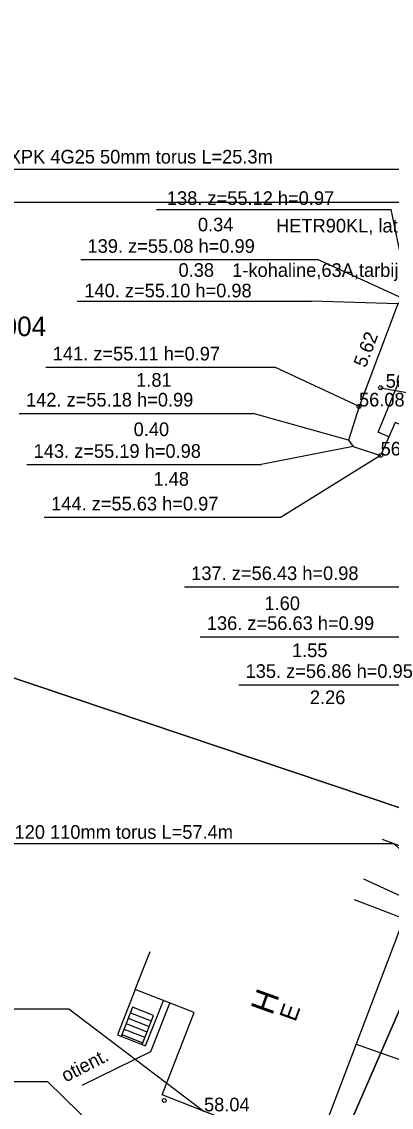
# Model space of a CAD drawing. Extents: x 641419 to 642110, y 6457061 to 6457992.
# Drawn here: x 641514.5 to 641533.5, y 6457340.9 to 6457396.5 of the extents above; entities that cross this region are included whole.
import ezdxf

# ---------------------------------------------------------------- set-up
doc = ezdxf.new("R2010")
doc.units = 0
for name, color, linetype in [('ABIJOONIS', 7, 'Continuous'), ('HALJASTUS', 7, 'Continuous'), ('HOONE', 7, 'Continuous'), ('HOONEDET', 7, 'Continuous'), ('JOONSIDE', 7, 'Continuous'), ('KORGUS', 7, 'Continuous'), ('KTRASS', 7, 'Continuous'), ('MPKAABEL', 7, 'Continuous'), ('PIIR', 7, 'Continuous'), ('TEE', 7, 'Continuous'), ('VORMISTUS', 7, 'Continuous'), ('VTRASS', 7, 'Continuous')]:
    doc.layers.add(name, color=color, linetype=linetype)

msp = doc.modelspace()

# ---------------------------------------------------------------- linework, layer by layer
at = {"layer": 'ABIJOONIS'}
for p, q in [((641521.428, 6457386.889), (641533.468, 6457386.889)), ((641534.408, 6457382.382), (641533.468, 6457386.889)), ((641517.533, 6457384.32), (641529.685, 6457384.32)), ((641534.077, 6457382.326), (641529.685, 6457384.32)), ((641517.347, 6457382.198), (641529.373, 6457382.198)), ((641533.811, 6457382.051), (641529.373, 6457382.198)), ((641515.747, 6457378.8), (641527.493, 6457378.8)), ((641531.82, 6457376.792), (641527.493, 6457378.8)), ((641514.374, 6457376.439), (641526.386, 6457376.439)), ((641531.279, 6457375.068), (641526.386, 6457376.439)), ((641531.523, 6457374.745), (641526.792, 6457373.807)), ((641532.927, 6457374.275), (641527.817, 6457371.108)), ((641514.766, 6457373.807), (641526.792, 6457373.807)), ((641515.665, 6457371.108), (641527.817, 6457371.108)), ((641522.857, 6457367.541), (641535.009, 6457367.541)), ((641523.658, 6457364.979), (641535.824, 6457364.979)), ((641525.647, 6457362.521), (641537.841, 6457362.521))]:
    msp.add_line(p, q, dxfattribs=at)
for points in [[(641539.982, 6457380.169), (641535.628, 6457388.941), (641504.8, 6457388.941)], [(641531.82, 6457376.792), (641531.82, 6457376.792), (641531.82, 6457376.792)], [(641531.279, 6457375.068), (641531.279, 6457375.068), (641531.279, 6457375.068)], [(641531.523, 6457374.745), (641531.523, 6457374.745), (641531.523, 6457374.745)], [(641532.927, 6457374.275), (641532.927, 6457374.275), (641532.927, 6457374.275)], [(641541.832, 6457346.636), (641533.622, 6457354.357), (641502.795, 6457354.357)], [(641505.379, 6457345.899), (641516.915, 6457345.899), (641523.863, 6457340.644)], [(641504.289, 6457342.171), (641515.825, 6457342.171), (641522.326, 6457335.821)]]:
    msp.add_lwpolyline(points, dxfattribs=at)
at = {"layer": 'HALJASTUS'}
msp.add_lwpolyline([(641531.672, 6457344.095), (641536.851, 6457342.253)], dxfattribs=at)
at = {"layer": 'HOONE'}
for points in [[(641537.973, 6457365.324), (641540.351, 6457364.337), (641543.599, 6457372.261), (641536.207, 6457375.469), (641536.026, 6457375.009), (641533.67, 6457375.975), (641532.979, 6457374.381)], [(641531.579, 6457351.513), (641534.125, 6457350.537), (641528.38, 6457335.45), (641523.94, 6457337.18), (641524.983, 6457340.205), (641521.71, 6457341.486), (641523.361, 6457345.705), (641520.334, 6457346.889), (641521.096, 6457348.835)], [(641520.334, 6457346.889), (641519.423, 6457344.561), (641520.867, 6457343.996), (641521.778, 6457346.324)]]:
    msp.add_lwpolyline(points, dxfattribs=at)
at = {"layer": 'HOONEDET'}
for points in [[(641520.68, 6457344.069), (641521.263, 6457345.559), (641520.192, 6457345.978), (641519.609, 6457344.488)], [(641520.083, 6457345.699), (641521.154, 6457345.28)], [(641519.864, 6457345.14), (641520.935, 6457344.721)], [(641519.974, 6457345.419), (641521.045, 6457345)], [(641519.646, 6457344.581), (641520.717, 6457344.162)], [(641519.755, 6457344.861), (641520.826, 6457344.442)]]:
    msp.add_lwpolyline(points, dxfattribs=at)
at = {"layer": 'KORGUS'}
for centre in [(641532.929, 6457377.751), (641531.82, 6457376.792), (641532.927, 6457374.275), (641521.823, 6457341.198)]:
    msp.add_circle(centre, 0.1, dxfattribs=at)
at = {"layer": 'KTRASS'}
msp.add_lwpolyline([(641533.351, 6457375.238), (641532.8, 6457375.477), (641534.197, 6457378.836), (641547.449, 6457373.576)], dxfattribs=at)
at = {"layer": 'MPKAABEL'}
msp.add_lwpolyline([(641548.83, 6457379.037), (641546.961, 6457378.471), (641545.412, 6457378.422), (641543.818, 6457378.597), (641534.408, 6457382.382), (641534.077, 6457382.326), (641533.811, 6457382.051), (641531.82, 6457376.792), (641531.279, 6457375.068), (641531.523, 6457374.745), (641532.927, 6457374.275)], dxfattribs=at)
msp.add_lwpolyline([(641548.83, 6457379.037), (641546.961, 6457378.471), (641545.412, 6457378.422), (641543.818, 6457378.597), (641534.408, 6457382.382), (641534.077, 6457382.326), (641533.811, 6457382.051), (641531.82, 6457376.792), (641531.279, 6457375.068), (641531.523, 6457374.745), (641532.927, 6457374.275)], dxfattribs=at)
at = {"layer": 'PIIR'}
msp.add_lwpolyline([(641569.04, 6457446.99), (641554.16, 6457393.85), (641537.84, 6457354.9), (641519.19, 6457312.04), (641509.05, 6457289.09), (641499.5, 6457270.01)], dxfattribs=at)
for points in [[(641469.89, 6457377.71), (641537.84, 6457354.9), (641554.16, 6457393.85), (641515.09, 6457407.02)], [(641450.84, 6457342.81), (641519.19, 6457312.04), (641537.84, 6457354.9), (641469.89, 6457377.71)]]:
    msp.add_lwpolyline(points, close=True, dxfattribs=at)
at = {"layer": 'TEE'}
for points in [[(641532.929, 6457377.751), (641536.218, 6457377.168), (641539.861, 6457375.953), (641542.144, 6457375.01), (641543.703, 6457374.199), (641544.977, 6457373.09)], [(641533.008, 6457354.601), (641538.944, 6457352.371), (641540.638, 6457352.009), (641544.338, 6457359.885), (641547.064, 6457367.68), (641547.081, 6457369.693), (641546.315, 6457371.456), (641544.977, 6457373.09)], [(641535.23, 6457351.092), (641532.063, 6457352.558)]]:
    msp.add_lwpolyline(points, dxfattribs=at)
at = {"layer": 'VORMISTUS'}
msp.add_line((641430.354, 6457387.27), (641622.489, 6457387.27), dxfattribs=at)
at = {"layer": 'VTRASS'}
msp.add_lwpolyline([(641517.601, 6457341.981), (641521.13, 6457343.713), (641522.102, 6457346.197)], dxfattribs=at)

# ---------------------------------------------------------------- texts
at = {"layer": 'ABIJOONIS'}
for s, p in [('Tarbija 125474LK-hoone PJK AXPK 4G25 50mm torus L=25.3m', (641500.675, 6457389.251)), ('138. z=55.12 h=0.97', (641521.957, 6457387.126)), ('HETR90KL, latistus isoleerimata', (641527.564, 6457385.713)), ('139. z=55.08 h=0.99', (641517.883, 6457384.67)), ('1-kohaline,63A,tarbija Tartu mnt 22', (641525.31, 6457383.434)), ('140. z=55.10 h=0.98', (641517.72, 6457382.387)), ('141. z=55.11 h=0.97', (641516.097, 6457379.15)), ('142. z=55.18 h=0.99', (641514.724, 6457376.789)), ('143. z=55.19 h=0.98', (641515.116, 6457374.157)), ('144. z=55.63 h=0.97', (641516.015, 6457371.458)), ('137. z=56.43 h=0.98', (641523.207, 6457367.891)), ('136. z=56.63 h=0.99', (641524.008, 6457365.329)), ('135. z=56.86 h=0.95', (641525.997, 6457362.871)), ('Nr 11705 42075JK- 42076JK AXPK 4G120 110mm torus L=57.4m', (641497.796, 6457354.621))]:
    msp.add_text(s, height=0.7, dxfattribs=at).set_placement(p)
at = {"layer": 'HOONE'}
for s, height, rotation, p in [('H', 1.2, 70.3288, (641527.366, 6457345.528)), ('E', 0.9, 70.0132, (641528.554, 6457345.197))]:
    msp.add_text(s, height=height, rotation=rotation, dxfattribs=at).set_placement(p)
at = {"layer": 'JOONSIDE'}
for s, p in [('0.34', (641523.551, 6457385.772)), ('0.38', (641522.555, 6457383.44)), ('1.81', (641520.383, 6457377.805)), ('0.40', (641520.252, 6457375.272)), ('1.48', (641521.269, 6457372.726)), ('1.60', (641526.966, 6457366.35)), ('1.55', (641528.38, 6457363.938)), ('2.26', (641529.297, 6457361.526))]:
    msp.add_text(s, height=0.7, dxfattribs=at).set_placement(p)
msp.add_text('5.62', height=0.7, rotation=69.2639, dxfattribs=at).set_placement((641532.169, 6457378.747))
at = {"layer": 'KORGUS'}
for s, p in [(' 56.37', (641532.929, 6457377.751)), ('56.08', (641531.82, 6457376.792)), ('56.60', (641532.927, 6457374.275)), ('58.04', (641523.863, 6457340.644))]:
    msp.add_text(s, height=0.7, dxfattribs=at).set_placement(p)
at = {"layer": 'PIIR'}
msp.add_text('17001:001:0004', height=1, dxfattribs=at).set_placement((641506.091, 6457380.4))
at = {"layer": 'VTRASS'}
msp.add_text('otient.', height=0.7, rotation=27.072, dxfattribs=at).set_placement((641516.762, 6457342.118))

doc.saveas('drawing.dxf')
